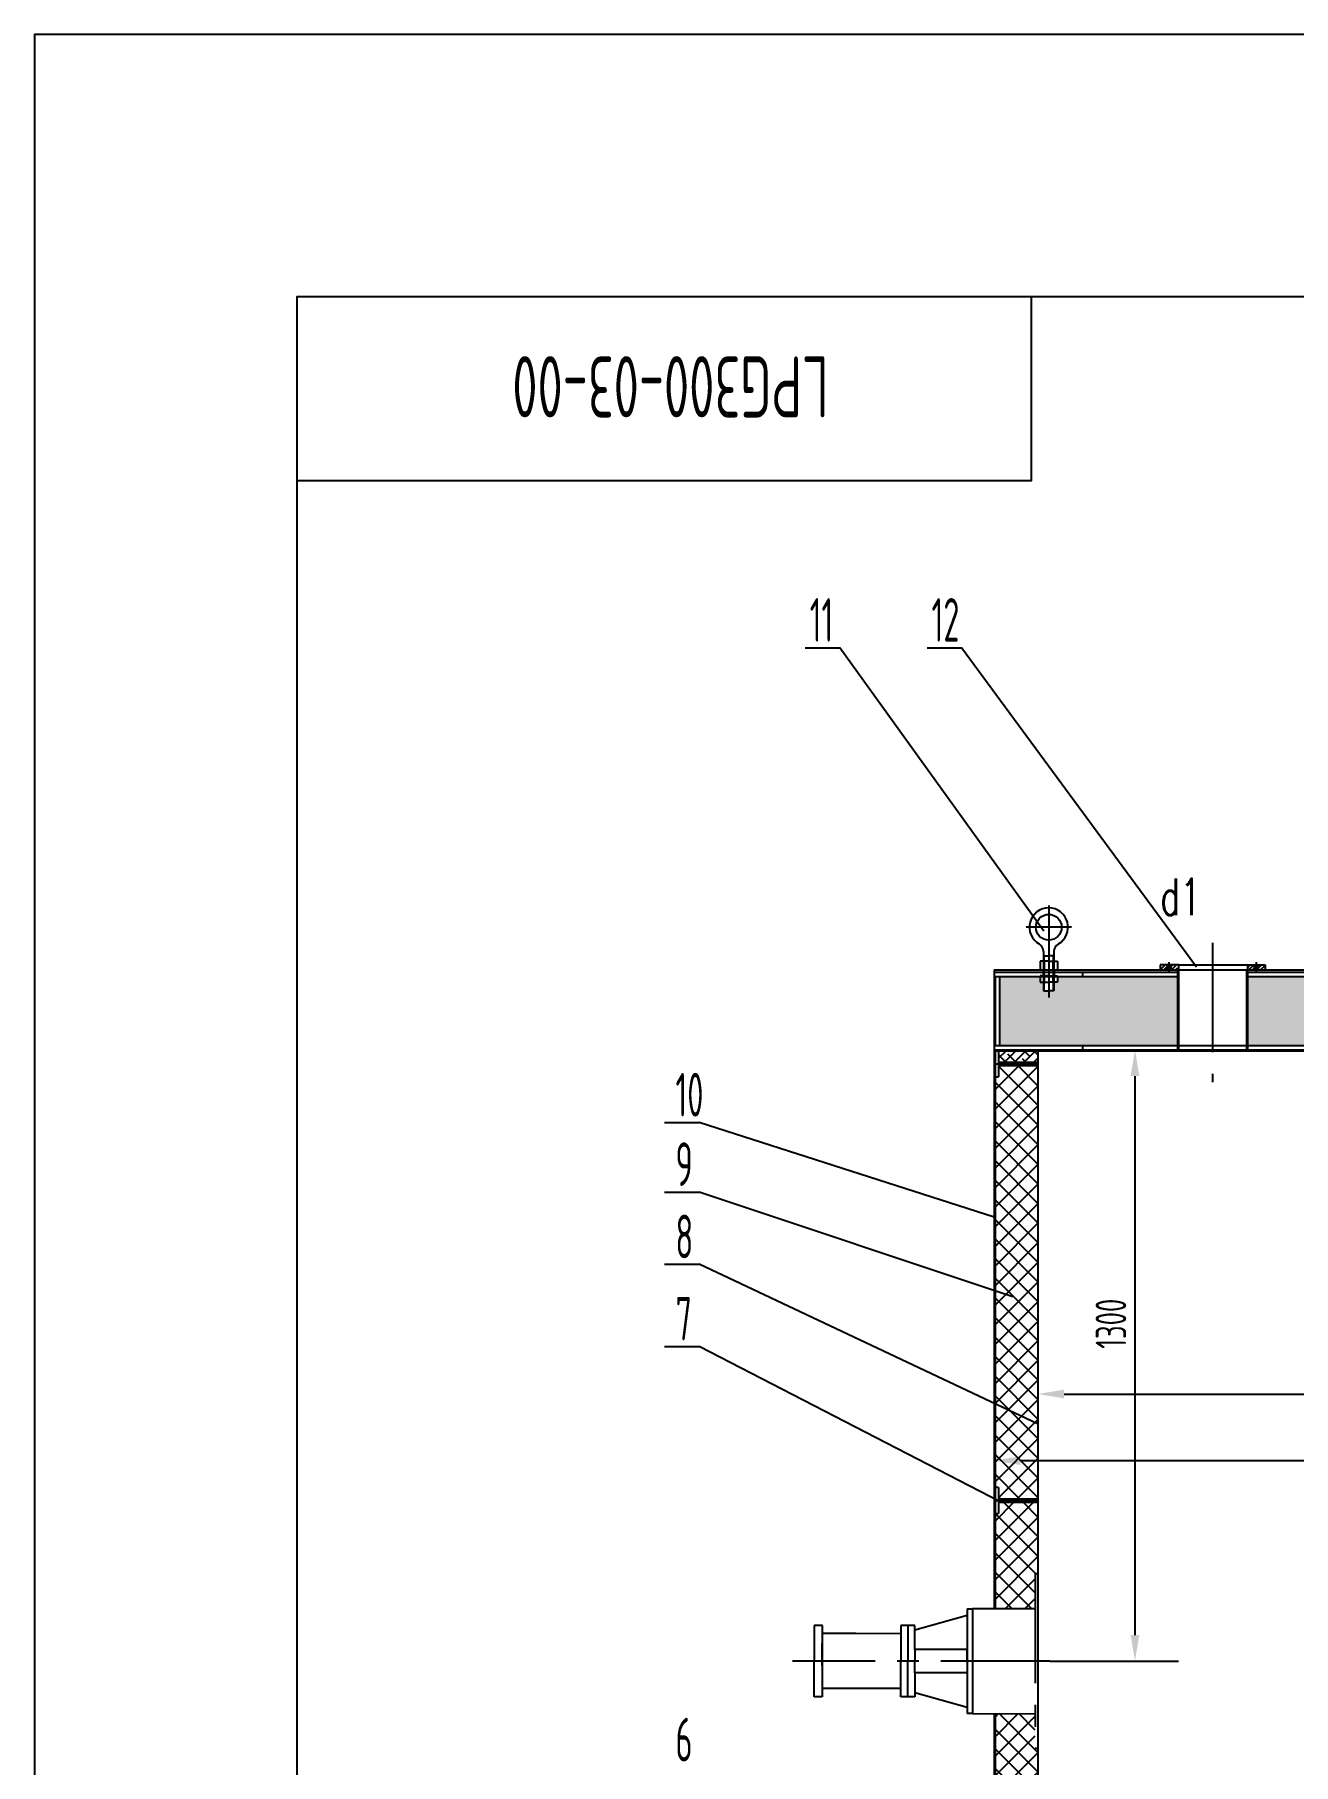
# Model space of a CAD drawing. Extents: x -17137 to -4525, y -501 to 17337.
# Drawn here: x -17137 to -14255, y 13376 to 17337 of the extents above; entities that cross this region are included whole.
import ezdxf
from ezdxf.enums import TextEntityAlignment as Align

# ---------------------------------------------------------------- set-up
doc = ezdxf.new("R2010")
doc.units = 0
doc.header["$LTSCALE"] = 200
doc.linetypes.add('CENTER', pattern=[2, 1.25, -0.25, 0.25, -0.25])
doc.linetypes.add('G', pattern=[2, 1.25, -0.25, 0.25, -0.25])
doc.layers.get('0').update_dxf_attribs({"linetype": 'CONTINUOUS'})
doc.layers.get('DEFPOINTS').update_dxf_attribs({"linetype": 'CONTINUOUS'})
for name, color, linetype in [('01', 7, 'CONTINUOUS'), ('02', 1, 'CONTINUOUS'), ('05', 4, 'G'), ('11', 3, 'CONTINUOUS'), ('13', 3, 'CONTINUOUS'), ('3中心线层', 1, 'CENTER'), ('7标注层', 4, 'CONTINUOUS')]:
    doc.layers.add(name, color=color, linetype=linetype)
doc.styles.add('INTECAD', font='txt.shx', dxfattribs={"width": 0.67, "bigfont": 'intecad.shx'})
doc.styles.get("Standard").update_dxf_attribs({"font": 'isocp.shx', "width": 0.707, "bigfont": 'hztxt.shx'})
doc.dimstyles.new('INTE', dxfattribs={"dimscale": 20, "dimtxt": 3.5, "dimasz": 3, "dimexe": 5, "dimexo": 0, "dimgap": 1, "dimtad": 1, "dimtoh": 1, "dimdec": 4, "dimdsep": 46, "dimlunit": 6, "dimtxsty": 'Standard', "dimcen": 0, "dimclrd": 1, "dimclre": 1, "dimclrt": 3, "dimadec": 0, "dimazin": 0, "dimtfac": 1, "dimtdec": 4, "dimtix": 1, "dimtmove": 0, "dimatfit": 3, "dimfxl": 0, "dimtolj": 1, "dimtzin": 0, "dimarcsym": 0})
pattern_1 = [(45, (-11266.752, 0), (-11.22532, 11.22532), []), (135, (-11266.752, 0), (-33.67596, 11.22532), [39.6875, -23.8125])]

# ---------------------------------------------------------------- blocks, each defined once
blk = doc.blocks.new('*D200')
at = {"color": 1, "linetype": 'ByBlock'}
for p, q in [((-3573.5, 14267.2), (-3573.5, 14124)), ((426.5, 14267.2), (426.5, 14124)), ((-3513.5, 14224), (366.5, 14224))]:
    blk.add_line(p, q, dxfattribs=at)
for points in [[(-3513.5, 14234), (-3513.5, 14214), (-3573.5, 14224)], [(366.5, 14234), (366.5, 14214), (426.5, 14224)]]:
    blk.add_solid(points, dxfattribs=at)
at = {"layer": 'DEFPOINTS', "color": 0, "linetype": 'ByBlock'}
for p in [(-3573.5, 14267.2), (426.5, 14267.2), (426.5, 14224)]:
    blk.add_point(p, dxfattribs=at)
at = {"color": 3, "linetype": 'ByBlock', "insert": (-1573.5, 14279), "char_height": 70, "attachment_point": 5}
blk.add_mtext('\\A1;∅4000', dxfattribs=at)
blk = doc.blocks.new('*D201')
at = {"color": 1, "linetype": 'ByBlock'}
for p, q in [((-3673.5, 14119.9), (-3673.5, 13971.5)), ((526.5, 14119.9), (526.5, 13971.5)), ((-3613.5, 14071.5), (466.5, 14071.5))]:
    blk.add_line(p, q, dxfattribs=at)
for points in [[(-3613.5, 14081.5), (-3613.5, 14061.5), (-3673.5, 14071.5)], [(466.5, 14081.5), (466.5, 14061.5), (526.5, 14071.5)]]:
    blk.add_solid(points, dxfattribs=at)
at = {"layer": 'DEFPOINTS', "color": 0, "linetype": 'ByBlock'}
for p in [(-3673.5, 14119.9), (526.5, 14119.9), (526.5, 14071.5)]:
    blk.add_point(p, dxfattribs=at)
at = {"color": 3, "linetype": 'ByBlock', "insert": (-1573.5, 14126.5), "char_height": 70, "attachment_point": 5}
blk.add_mtext('\\A1;∅4200', dxfattribs=at)
blk = doc.blocks.new('*D234')
at = {"color": 1, "linetype": 'ByBlock'}
for p, q in [((-14840.3, 15012.1), (-14518, 15012.1)), ((-14618, 14952.1), (-14618, 13672.1)), ((-14812.7, 13612.1), (-14518, 13612.1))]:
    blk.add_line(p, q, dxfattribs=at)
for points in [[(-14628, 14952.1), (-14608, 14952.1), (-14618, 15012.1)], [(-14628, 13672.1), (-14608, 13672.1), (-14618, 13612.1)]]:
    blk.add_solid(points, dxfattribs=at)
at = {"layer": 'DEFPOINTS', "color": 0, "linetype": 'ByBlock'}
for p in [(-14840.3, 15012.1), (-14812.7, 13612.1), (-14618, 13612.1)]:
    blk.add_point(p, dxfattribs=at)
at = {"color": 3, "linetype": 'ByBlock', "insert": (-14673, 14385), "char_height": 70, "attachment_point": 5, "rotation": 90}
blk.add_mtext('\\A1;1300', dxfattribs=at)

msp = doc.modelspace()

# ---------------------------------------------------------------- hatches: boundary and pattern name
at = {"layer": '01', "linetype": 'Continuous'}
h = msp.add_hatch(dxfattribs=at)
h.set_pattern_fill('ANSI37', color=2, scale=10, style=0)
h.paths.add_polyline_path([(-14938.27524, 14201.58615), (-14840.27524, 14155.40215), (-14840.27524, 14976.13313), (-14930.27524, 14976.13313), (-14930.27524, 14950.13313), (-14938.27524, 14950.13313)])
h = msp.add_hatch(dxfattribs=at)
h.set_pattern_fill('ANSI37', color=2, scale=10, style=0)
h.paths.add_polyline_path([(-14840.27524, 14155.40215), (-14938.27524, 14201.58615), (-14938.27524, 14010.13313), (-14930.27524, 14010.13313), (-14930.27524, 13984.13313), (-14840.27524, 13984.13313)])
h.paths.add_polyline_path([(-14840.27524, 13976.13313), (-14930.27524, 13976.13313), (-14930.27524, 13950.13313), (-14938.27524, 13950.13313), (-14938.27524, 13732.09716), (-14846.27524, 13732.02695), (-14846.27524, 13812.13624), (-14840.27524, 13812.13316)])
h.paths.add_polyline_path([(-14840.27524, 13412.1331), (-14846.27524, 13412.13619), (-14846.27524, 13492.02688), (-14938.27524, 13492.09709), (-14938.27524, 13193.33821), (-14930.27524, 13193.33821), (-14930.27524, 13169.56669), (-14922.60953, 13167.33821), (-14840.27524, 13167.33821)])
h.paths.add_polyline_path([(-14840.27524, 12399.33821), (-14930.27524, 12399.33821), (-14930.27524, 12373.33821), (-14938.27524, 12373.33821), (-14938.27524, 12193.33821), (-14926.27524, 12193.33821), (-14926.27524, 11393.33821), (-14938.27524, 11393.33821), (-14938.27524, 11240.13313), (-14930.27524, 11240.13313), (-14930.27524, 11214.13313), (-14840.27524, 11214.13313)])
at = {"layer": '02'}
h = msp.add_hatch(dxfattribs=at)
h.set_pattern_fill('ANSI31', color=2, scale=50, angle=90, style=0)
h.set_pattern_definition([(45, (-10789.9163, 8332.786), (4.4194174, -4.4194174), [])])
h.paths.add_polyline_path([(-14344.77524, 15206.69518), (-14344.77524, 15195.13313), (-14360.27524, 15195.13313), (-14360.27524, 15206.69518)])
h.paths.add_polyline_path([(-14335.77524, 15206.69518), (-14320.27524, 15206.69518), (-14320.27524, 15195.13313), (-14335.77524, 15195.13313)])
h.paths.add_polyline_path([(-14520.27524, 15195.13313), (-14535.77524, 15195.13313), (-14535.77524, 15206.69518), (-14520.27524, 15206.69518)])
h.paths.add_polyline_path([(-14560.27524, 15206.69518), (-14544.77524, 15206.69518), (-14544.77524, 15195.13313), (-14560.27524, 15195.13313)])
at = {"layer": '11', "linetype": 'Continuous'}
h = msp.add_hatch(dxfattribs=at)
h.set_pattern_fill('ANSI38', color=2, scale=5, style=0)
h.set_pattern_definition(pattern_1)
h.paths.add_polyline_path([(-14520.27524, 15022.13313), (-14520.27524, 15180.13313), (-14795.67519, 15180.13313), (-14795.67519, 15167.03887), (-14803.45019, 15167.03887), (-14803.45019, 15147.00974), (-14815.45019, 15147.00974), (-14827.45019, 15147.00974), (-14827.45019, 15167.03887), (-14835.22519, 15167.03887), (-14835.22519, 15180.13313), (-14928.27524, 15180.13313), (-14928.27524, 15022.13313)])
h.paths.add_polyline_path([(-13202.85557, 15022.13313), (-13275.48846, 15147.93698), (-13348.57434, 15190.13313), (-13348.57434, 15142.13313), (-13352.87434, 15142.13313, -0.4142135624), (-13357.07434, 15146.33313), (-13357.07434, 15176.33313, 0.116389977), (-13357.97105, 15180.13313), (-13439.17762, 15180.13313, 0.116389977), (-13440.07434, 15176.33313), (-13440.07434, 15146.33313, -0.4142135624), (-13444.27434, 15142.13313), (-13448.57434, 15142.13313), (-13448.57434, 15180.13313), (-14360.27524, 15180.13313), (-14360.27524, 15022.13313)])
h.paths.add_polyline_path([(-12231.97615, 15180.13313), (-12231.97615, 15142.13313), (-12236.27615, 15142.13313, -0.4142135624), (-12240.47615, 15146.33313), (-12240.47615, 15176.33313, 0.116389977), (-12241.37286, 15180.13313), (-12322.57944, 15180.13313, 0.116389977), (-12323.47615, 15176.33313), (-12323.47615, 15146.33313, -0.4142135624), (-12327.67615, 15142.13313), (-12331.97615, 15142.13313), (-12331.97615, 15190.13313), (-12405.06203, 15147.93698), (-12477.69492, 15022.13313), (-11320.27524, 15022.13313), (-11320.27524, 15180.13313)])
h.paths.add_polyline_path([(-11160.27524, 15180.13313), (-11160.27524, 15022.13313), (-10752.27524, 15022.13313), (-10752.27524, 15180.13313), (-10845.3253, 15180.13313), (-10845.3253, 15167.03887), (-10853.1003, 15167.03887), (-10853.1003, 15147.00974), (-10865.1003, 15147.00974), (-10877.1003, 15147.00974), (-10877.1003, 15167.03887), (-10884.8753, 15167.03887), (-10884.8753, 15180.13313)])
h = msp.add_hatch(dxfattribs=at)
h.set_pattern_fill('ANSI38', color=2, scale=5, style=0)
h.set_pattern_definition(pattern_1)
h.paths.add_polyline_path([(-14930.27524, 15010.13313), (-14930.27524, 14984.13313), (-14840.27524, 14984.13313), (-14840.27524, 15010.13313)])

# ---------------------------------------------------------------- linework, layer by layer
at = {"color": 0}
for p, q in [((-14940.27524, 15195.13313), (-13112.40639, 15195.13313)), ((-14940.27524, 15190.13313), (-14518.27524, 15190.13313)), ((-14940.27524, 15180.13313), (-14518.27524, 15180.13313)), ((-14362.27524, 15190.13313), (-13348.57434, 15190.13313)), ((-14362.27524, 15180.13313), (-13348.57434, 15180.13313)), ((-14940.27524, 15022.13313), (-13202.85557, 15022.13313)), ((-14940.27524, 15012.13313), (-13197.08207, 15012.13313)), ((-14840.27524, 15012.13313), (-14840.27524, 15010.13313)), ((-14840.27524, 15010.13313), (-13195.92737, 15010.13313)), ((-14840.27524, 14012.13313), (-14840.27524, 14010.13313))]:
    msp.add_line(p, q, dxfattribs=at)
for p, q in [((-14827.95019, 15195.13313), (-14827.95019, 15183.13313)), ((-14802.95019, 15195.13313), (-14802.95019, 15183.13313)), ((-14520.27524, 15195.13313), (-14520.27524, 15010.13313)), ((-14518.27524, 15206.69518), (-14518.27524, 15010.13313)), ((-14362.27524, 15195.13313), (-14362.27524, 15010.13313)), ((-14360.27524, 15206.69518), (-14360.27524, 15010.13313)), ((-15122.2205, 13684.00084), (-15002.19482, 13717.60396)), ((-15002.18374, 13732.12728), (-15002.36688, 13492.12735)), ((-15002.18374, 13732.12728), (-14990.18374, 13732.11812)), ((-14990.18374, 13732.11812), (-14990.36689, 13492.11819)), ((-14846.27524, 13732.02695), (-14990.27524, 13732.13684)), ((-15352.63662, 13693.93042), (-15352.69884, 13612.39473)), ((-15333.8039, 13693.91604), (-15352.63662, 13693.93042)), ((-15333.81811, 13675.29527), (-15333.91937, 13542.59678)), ((-15333.86612, 13612.38036), (-15333.8039, 13693.91604)), ((-15257.2046, 13675.23681), (-15333.81811, 13675.29527)), ((-15153.81816, 13675.15791), (-15257.2046, 13675.23681)), ((-15153.80395, 13693.77868), (-15153.86617, 13612.243)), ((-15122.21305, 13693.75458), (-15153.80395, 13693.77868)), ((-15138.0085, 13693.76663), (-15138.07076, 13612.18997)), ((-15122.25501, 13638.779), (-15122.21305, 13693.75458)), ((-15122.25501, 13638.779), (-15122.27528, 13612.21889)), ((-15002.25504, 13638.68743), (-15122.25501, 13638.779)), ((-15002.27531, 13612.12731), (-15002.25504, 13638.68743)), ((-15352.76106, 13530.85904), (-15352.69884, 13612.39473)), ((-15333.87359, 13602.59677), (-15333.86612, 13612.38036)), ((-15333.86612, 13612.38036), (-15333.87359, 13602.59677)), ((-15153.92846, 13530.62535), (-15153.86623, 13612.16104)), ((-15138.13301, 13530.6133), (-15138.07076, 13612.18997)), ((-15122.29561, 13585.57682), (-15122.27534, 13612.13693)), ((-15153.91418, 13549.32808), (-15333.91413, 13549.46544)), ((-15122.29561, 13585.57682), (-15122.33756, 13530.60125)), ((-15002.29564, 13585.48525), (-15122.29561, 13585.57682)), ((-15333.92834, 13530.84467), (-15352.76106, 13530.85904)), ((-15333.91937, 13542.59678), (-15333.92834, 13530.84467)), ((-15122.33756, 13530.60125), (-15153.92846, 13530.62535)), ((-15122.33005, 13540.43693), (-15002.3558, 13506.65067)), ((-14990.36689, 13492.11819), (-15002.36688, 13492.12735)), ((-14990.27524, 13492.13677), (-14846.27524, 13492.02688))]:
    msp.add_line(p, q)
at = {"layer": '01'}
for p, q in [((-14815.45019, 15215.01074), (-14835.22519, 15215.01074)), ((-14835.22519, 15215.01074), (-14835.22519, 15195.13313)), ((-14827.45019, 15237.37115), (-14827.45019, 15147.00974)), ((-14827.45019, 15227.46373), (-14815.45019, 15227.46373)), ((-14825.33769, 15195.13313), (-14825.33769, 15215.01074)), ((-14803.45019, 15227.46373), (-14815.45019, 15227.46373)), ((-14815.45019, 15215.01074), (-14795.67519, 15215.01074)), ((-14805.56269, 15195.13313), (-14805.56269, 15215.01074)), ((-14803.45019, 15237.37115), (-14803.45019, 15147.00974)), ((-14795.67519, 15215.01074), (-14795.67519, 15195.13313)), ((-14815.45019, 15182.03887), (-14835.22519, 15182.03887)), ((-14835.22519, 15182.03887), (-14835.22519, 15167.03887)), ((-14825.33769, 15167.03887), (-14825.33769, 15182.03887)), ((-14815.45019, 15182.03887), (-14795.67519, 15182.03887)), ((-14805.56269, 15167.03887), (-14805.56269, 15182.03887)), ((-14795.67519, 15182.03887), (-14795.67519, 15167.03887)), ((-14520.27524, 15206.69518), (-14560.27524, 15206.69518)), ((-14560.27524, 15206.69518), (-14560.27524, 15195.13313)), ((-14544.77524, 15206.69518), (-14544.77524, 15195.13313)), ((-14535.77524, 15206.69518), (-14535.77524, 15195.13313)), ((-14518.27524, 15206.69518), (-14520.27524, 15206.69518)), ((-14518.27524, 15206.69518), (-14520.27524, 15206.69518)), ((-14518.27524, 15206.69518), (-14360.27524, 15206.69518)), ((-14518.27524, 15206.69518), (-14360.27524, 15206.69518)), ((-14360.27524, 15206.69518), (-14320.27524, 15206.69518)), ((-14344.77524, 15206.69518), (-14344.77524, 15195.13313)), ((-14335.77524, 15206.69518), (-14335.77524, 15195.13313)), ((-14320.27524, 15206.69518), (-14320.27524, 15195.13313)), ((-14835.22519, 15167.03887), (-14815.45019, 15167.03887)), ((-14827.45019, 15147.00974), (-14815.45019, 15147.00974)), ((-14795.67519, 15167.03887), (-14815.45019, 15167.03887)), ((-14803.45019, 15147.00974), (-14815.45019, 15147.00974))]:
    msp.add_line(p, q, dxfattribs=at)
msp.add_lwpolyline([(-16536.76957, 100), (-5125.36957, 100), (-5125.36957, 16736.62), (-16536.76957, 16736.62)], close=True, dxfattribs=at)
msp.add_lwpolyline([(-16536.76957, 16316.2), (-14855.08957, 16316.2), (-14855.08957, 16736.62)], dxfattribs=at)
msp.add_circle((-14815.45019, 15293.00486), 29.50302, dxfattribs=at)
for centre, radius, start, end in [((-14815.45019, 15293.00486), 44.18029, 299.90711636, 240.09288364), ((-14847.45019, 15237.37115), 20, 0, 60.09288364), ((-14783.45019, 15237.37115), 20, 119.90711636, 180)]:
    msp.add_arc(centre, radius, start, end, dxfattribs=at)
at = {"layer": '02', "linetype": 'G'}
for p, q in [((-14815.45019, 15342.78391), (-14815.45019, 15143.12098)), ((-14763.26412, 15293.00486), (-14866.89444, 15293.00486)), ((-14815.45019, 15295.96928), (-14815.45019, 15132.00533)), ((-14440.27524, 15256.96928), (-14440.27524, 14938.47297)), ((-14812.74529, 13612.11896), (-15401.74482, 13612.422))]:
    msp.add_line(p, q, dxfattribs=at)
at = {"layer": '02'}
for p, q in [((-14826.25019, 15147.00974), (-14826.25019, 15227.46373)), ((-14804.65019, 15147.00974), (-14804.65019, 15227.46373))]:
    msp.add_line(p, q, dxfattribs=at)
at = {"layer": '02', "linetype": 'Continuous'}
msp.add_line((-14840.27524, 13812.13316), (-14840.27524, 13412.1331), dxfattribs=at)
at = {"layer": '02'}
msp.add_lwpolyline([(-17137.36957, -500.6), (-4524.76957, -500.6), (-4524.76957, 17337.22), (-17137.36957, 17337.22)], close=True, dxfattribs=at)
at = {"layer": '05'}
for p, q in [((-14846.27524, 13812.13624), (-14846.27524, 13412.13619)), ((-14840.27524, 13812.13316), (-14846.27524, 13812.13624)), ((-14840.27524, 13412.1331), (-14846.27524, 13412.13619))]:
    msp.add_line(p, q, dxfattribs=at)
at = {"layer": '11', "color": 1}
for p, q in [((-15372.8255, 15933.03205), (-15294.07243, 15933.03205)), ((-15093.94943, 15933.03205), (-15015.19636, 15933.03205))]:
    msp.add_line(p, q, dxfattribs=at)
at = {"layer": '11', "color": 1, "linetype": 'Continuous'}
for p, q in [((-14827.02061, 15284.27281), (-15294.07243, 15933.03205)), ((-14477.44354, 15201.83885), (-15015.19636, 15933.03205))]:
    msp.add_line(p, q, dxfattribs=at)
at = {"layer": '11', "color": 0}
for p, q in [((-14940.27524, 15195.13313), (-14940.27524, 13732.09868)), ((-14938.27524, 15180.13313), (-14938.27524, 15022.13313)), ((-14928.27524, 15180.13313), (-14928.27524, 15022.13313)), ((-14738.27524, 15190.13313), (-14738.27524, 15180.13313)), ((-14738.27524, 15022.13313), (-14738.27524, 15012.13313)), ((-14940.27524, 15010.13313), (-13195.92737, 15010.13313)), ((-14938.27524, 15012.13313), (-14938.27524, 13732.09716)), ((-14930.27524, 15010.13313), (-14930.27524, 14950.13313)), ((-14930.27524, 14984.13313), (-14840.27524, 14984.13313)), ((-14930.27524, 14976.13313), (-14840.27524, 14976.13313)), ((-14840.27524, 15010.13313), (-14840.27524, 11210.13313)), ((-14938.27524, 14950.13313), (-14930.27524, 14950.13313)), ((-14930.27524, 14010.13313), (-14930.27524, 13950.13313)), ((-14930.27524, 13984.13313), (-14840.27524, 13984.13313)), ((-14938.27524, 13950.13313), (-14930.27524, 13950.13313)), ((-14930.27524, 13976.13313), (-14840.27524, 13976.13313)), ((-14940.27524, 13492.09861), (-14940.27524, 11183.33821)), ((-14938.27524, 13492.09709), (-14938.27524, 11180.13313))]:
    msp.add_line(p, q, dxfattribs=at)
at = {"layer": '11', "color": 1, "linetype": 'G'}
for p, q in [((-14938.27524, 14980.13313), (-14840.27524, 14980.13313)), ((-14938.27524, 13980.13313), (-14840.27524, 13980.13313))]:
    msp.add_line(p, q, dxfattribs=at)
at = {"layer": '11', "color": 0, "linetype": 'Continuous'}
msp.add_line((-14930.27524, 14010.13313), (-14938.27524, 14010.13313), dxfattribs=at)
at = {"layer": '3中心线层'}
for p, q in [((-14540.27524, 15212.80576), (-14540.27524, 15187.55983)), ((-14340.27524, 15212.80576), (-14340.27524, 15187.55983))]:
    msp.add_line(p, q, dxfattribs=at)
at = {"layer": '7标注层', "color": 1}
for p, q in [((-15694.90773, 14845.67646), (-15616.15466, 14845.67646)), ((-15694.90773, 14686.60813), (-15616.15466, 14686.60813)), ((-15694.90773, 14521.04721), (-15616.15466, 14521.04721)), ((-15694.90773, 14332.76226), (-15616.15466, 14332.76226))]:
    msp.add_line(p, q, dxfattribs=at)
at = {"layer": '7标注层', "color": 1, "linetype": 'Continuous'}
for p, q in [((-14940.63008, 14629.07246), (-15616.15466, 14845.67646)), ((-14897.86505, 14446.46107), (-15616.15466, 14686.60813)), ((-14839.54908, 14155.05994), (-15616.15466, 14521.04721)), ((-14925.07915, 13976.33392), (-15616.15466, 14332.76226))]:
    msp.add_line(p, q, dxfattribs=at)

# ---------------------------------------------------------------- texts
at = {"layer": '11', "color": 3, "linetype": 'Continuous', "insert": (-14560.1296, 15404.26126), "char_height": 83.333333, "width": 291.653, "attachment_point": 1, "style": 'INTECAD'}
msp.add_mtext('d1', dxfattribs=at)
at = {"layer": '13', "width": 0.67}
msp.add_text('LPG300-03-00', height=139.9999999, rotation=180, dxfattribs=at).set_placement((-15681.80892, 16530.80053, -0.0001), align=Align.MIDDLE_CENTER)
at = {"layer": '13', "width": 0.6}
for s, p in [('11', (-15362.63069, 15946.79377)), ('12', (-15083.75462, 15946.79377)), ('6', (-15670.0042, 13382.71887))]:
    msp.add_text(s, height=100, dxfattribs=at).set_placement(p)
at = {"layer": '7标注层', "width": 0.6}
for s, p in [('10', (-15670.0042, 14859.43818)), ('9', (-15670.0042, 14700.36985)), ('8', (-15670.0042, 14534.80893)), ('7', (-15670.0042, 14346.52398))]:
    msp.add_text(s, height=100, dxfattribs=at).set_placement(p)

# ---------------------------------------------------------------- dimensions: what is measured, and where the dimension line sits
at = {"layer": '01', "color": 3, "linetype": 'Continuous'}
dim = msp.add_linear_dim(base=(-14618.00211, 13612.11896), p1=(-14840.27524, 15012.13313), p2=(-14812.74529, 13612.11896), angle=90, text='1300', dimstyle='INTE', dxfattribs=at)
dim.commit()
dim.dimension.update_dxf_attribs({"geometry": '*D234', "text_midpoint": (-14618.00211, 14385.02994), "dimtype": 160})
at = {"layer": '11', "color": 1, "linetype": 'Continuous'}
for base, p1, p2, text, picture, middle in [((-10840.27524, 14224.03605), (-14840.27524, 14267.1812), (-10840.27524, 14267.1812), '%%c4000', '*D200', (-12840.27524, 14279.03605)), ((-10740.27524, 14071.48522), (-14940.27524, 14119.87106), (-10740.27524, 14119.87106), '%%c4200', '*D201', (-12840.27524, 14126.48522))]:
    dim = msp.add_linear_dim(base=base, p1=p1, p2=p2, text=text, dimstyle='INTE', dxfattribs=at)
    dim.commit()
    dim.dimension.update_dxf_attribs({"geometry": picture, "text_midpoint": middle, "insert": (-11266.75163, 0)})

doc.saveas('drawing.dxf')
